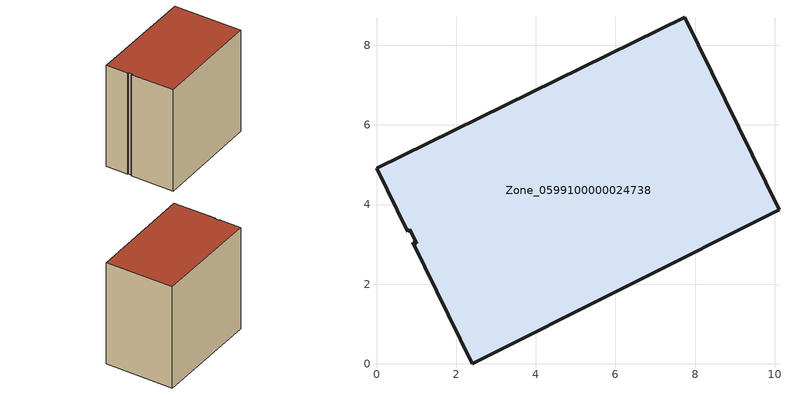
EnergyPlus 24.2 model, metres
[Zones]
Zone_0599100000024738
 floor ground (C_G): 2.4,0 0.91,3.05 1.01,3.02 0.84,3.38 0.78,3.32 0,4.91 7.74,8.71 10.11,3.87 z0
 wall outside (C_F): 2.4,0 10.11,3.87 7.74,8.71 0,4.91 0.78,3.32 0.84,3.38 1.01,3.02 0.91,3.05 2.4,0 z0:8.35
 roof outside (C_R): 0.91,3.05 2.4,0 10.11,3.87 7.74,8.71 0,4.91 0.78,3.32 0.84,3.38 1.01,3.02 z8.35
[BUILDING]
Pand.0599100000024738: North Axis=0; Terrain=City; Loads Convergence Tolerance Value=0.04; Temperature Convergence Tolerance Value=0.4; Solar Distribution=FullExterior; Maximum Number of Warmup Days=25; Minimum Number of Warmup Days=1
[Site:Location]
Rotterdam.The.Hague.AP_ZH_NLD Design_Conditions: Latitude=51.96; Longitude=4.45; Time Zone=1; Elevation=-4.5
[SITE:GROUNDTEMPERATURE:BUILDINGSURFACE]
18, 18, 18, 18, 18, 18, 18, 18, 18, 18, 18, 18
[MATERIAL] Thermal Absorptance=0.9; Solar Absorptance=0.7; Visible Absorptance=0.7
Name | Roughness | Thickness | Conductivity | Density | Specific Heat
G.TI.1965-1974 | MediumSmooth | 0.15 | 0.882353 | 540 | 1210
F.TI.1965-1974 | Rough | 0.3 | 0.697674 | 1920 | 840
R.TI.1965-1974 | MediumRough | 0.2 | 0.232558 | 1500 | 1000
[CONSTRUCTION]
C_G: G.TI.1965-1974
C_F: F.TI.1965-1974
C_R: R.TI.1965-1974
[ZONE]
Zone_0599100000024738: Type=1; Multiplier=1; Ceiling Height=Autocalculate; Volume=Autocalculate; Floor Area=autocalculate; Part of Total Floor Area=Yes
[ZONEINFILTRATION:DESIGNFLOWRATE]
Infil_Zone_0599100000024738: Zone or ZoneList or Space or SpaceList=Zone_0599100000024738; Schedule=AlwaysOn; Design Flow Rate Calculation Method=Flow/Area; Flow Rate per Floor Area=0.003; Constant Term Coefficient=1; Temperature Term Coefficient=0; Velocity Term Coefficient=0; Velocity Squared Term Coefficient=0
[HVACTEMPLATE:ZONE:IDEALLOADSAIRSYSTEM]
Zone_0599100000024738: Maximum Heating Supply Air Temperature=50; Minimum Cooling Supply Air Temperature=13; Maximum Heating Supply Air Humidity Ratio=0.0156; Minimum Cooling Supply Air Humidity Ratio=0.0077; Heating Limit=NoLimit; Cooling Limit=NoLimit; Dehumidification Control Type=ConstantSensibleHeatRatio; Cooling Sensible Heat Ratio=0.7; Dehumidification Setpoint=60; Humidification Control Type=None; Humidification Setpoint=30; Outdoor Air Method=None; Outdoor Air Flow Rate per Person=0.00944; Outdoor Air Flow Rate per Zone Floor Area=0; Outdoor Air Flow Rate per Zone=0; Demand Controlled Ventilation Type=None; Outdoor Air Economizer Type=NoEconomizer; Heat Recovery Type=None; Sensible Heat Recovery Effectiveness=0.7; Latent Heat Recovery Effectiveness=0.65
[ZONECONTROL:THERMOSTAT]
ThermostatControl_Zone_0599100000024738: Zone or ZoneList=Zone_0599100000024738; Control Type Schedule=DualSetpointControlType; Control 1=Thermostat_Zone_0599100000024738; Temperature Difference Between Cutout And Setpoint=0
[THERMOSTATSETPOINT:DUALSETPOINT]
Thermostat_Zone_0599100000024738: Heating Setpoint Temperature Schedule=HeatingSetpoint_Zone_0599100000024738; Cooling Setpoint Temperature Schedule=CoolingSetpoint_Zone_0599100000024738
[SCHEDULE:COMPACT]
HeatingSetpoint_Zone_0599100000024738: Through: 12/31, For: AllDays, Until: 24:00, 21
CoolingSetpoint_Zone_0599100000024738: Through: 12/31, For: AllDays, Until: 24:00, 24
DualSetpointControlType: Through: 12/31, For: AllDays, Until: 24:00, 4
AlwaysOn: Through: 12/31, For: AllDays, Until: 24:00, 1
